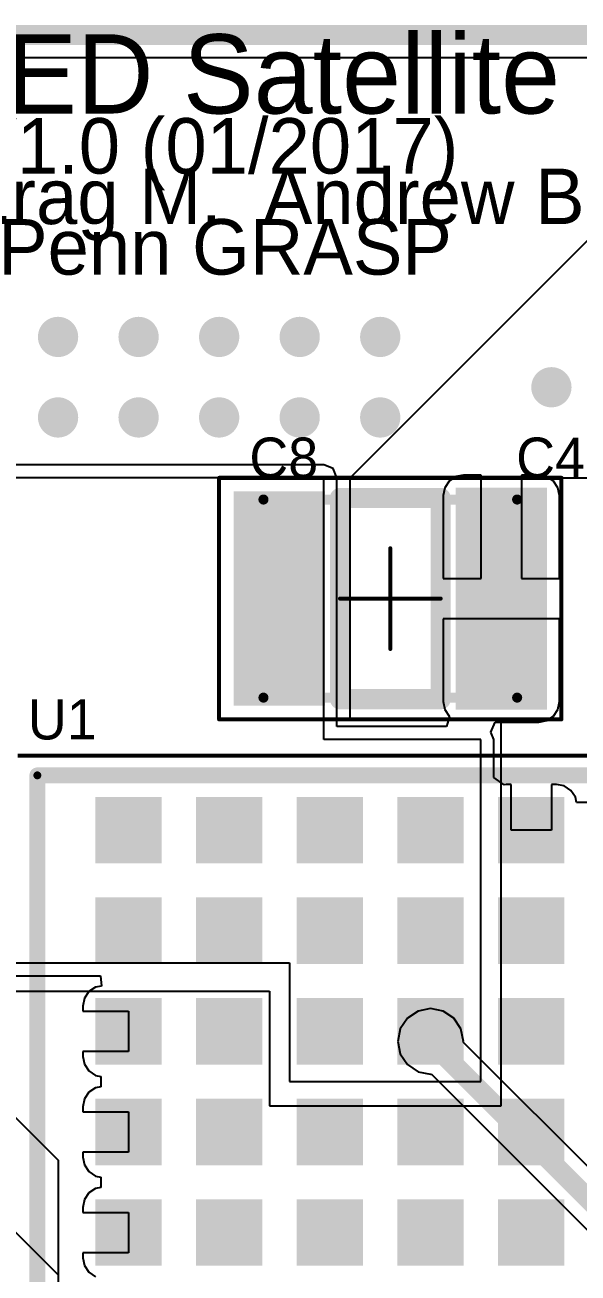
# Model space of a CAD drawing. Header units: millimetres. Extents: x 2.97 to 4.22, y 2.56 to 3.79.
# Drawn here: x 3.594 to 3.868, y 3.175 to 3.795 of the extents above; entities that cross this region are included whole.
import ezdxf

# ---------------------------------------------------------------- set-up
doc = ezdxf.new("R2010")
doc.units = ezdxf.units.MM
doc.header["$MEASUREMENT"] = 0
for name, color, linetype in [('BottomLayer', 5, 'Continuous'), ('BottomSolder', 6, 'Continuous'), ('KeepOutLayer', 6, 'Continuous'), ('Mechanical13', 56, 'Continuous'), ('Mechanical15', 56, 'Continuous'), ('Mechanical2', 216, 'Continuous'), ('Mechanical3', 76, 'Continuous'), ('MultiLayer', 9, 'Continuous'), ('TopLayer', 1, 'Continuous'), ('TopOverlay', 2, 'Continuous'), ('TopPaste', 8, 'Continuous'), ('TopSolder', 216, 'Continuous'), ('ViaHoleLayer', 16, 'Continuous')]:
    doc.layers.add(name, color=color, linetype=linetype)

msp = doc.modelspace()

# ---------------------------------------------------------------- linework, layer by layer
at = {"layer": 'BottomLayer'}
for p, q in [((3.41504, 3.77878), (4.18535, 3.77878)), ((3.795, 3.30631), (3.78876, 3.30507)), ((3.80124, 3.30507), (3.795, 3.30631)), ((3.78346, 3.30154), (3.77993, 3.29624)), ((3.78876, 3.30507), (3.78346, 3.30154)), ((3.80654, 3.30154), (3.80124, 3.30507)), ((3.81007, 3.29624), (3.80654, 3.30154)), ((3.77993, 3.29624), (3.77869, 3.29)), ((3.81131, 3.29), (3.81007, 3.29624)), ((3.77869, 3.29), (3.77993, 3.28376)), ((3.81124, 3.28962), (3.81131, 3.29)), ((3.89465, 3.20622), (3.81124, 3.28962)), ((3.77993, 3.28376), (3.78346, 3.27846)), ((3.78346, 3.27846), (3.78876, 3.27493)), ((3.78876, 3.27493), (3.795, 3.27369)), ((3.795, 3.27369), (3.79538, 3.27376)), ((3.79538, 3.27376), (3.88207, 3.18707))]:
    msp.add_line(p, q, dxfattribs=at)
for points, const_width in [([(3.605, 3.64, 1), (3.615, 3.64, 1)], 0.01), ([(3.645, 3.64, 1), (3.655, 3.64, 1)], 0.01), ([(3.685, 3.64, 1), (3.695, 3.64, 1)], 0.01), ([(3.725, 3.64, 1), (3.735, 3.64, 1)], 0.01), ([(3.765, 3.64, 1), (3.775, 3.64, 1)], 0.01), ([(3.85, 3.615, 1), (3.86, 3.615, 1)], 0.01), ([(3.605, 3.6, 1), (3.615, 3.6, 1)], 0.01), ([(3.645, 3.6, 1), (3.655, 3.6, 1)], 0.01), ([(3.685, 3.6, 1), (3.695, 3.6, 1)], 0.01), ([(3.725, 3.6, 1), (3.735, 3.6, 1)], 0.01), ([(3.765, 3.6, 1), (3.775, 3.6, 1)], 0.01), ([(3.82512, 3.51, 1), (3.83512, 3.51, 1)], 0.01), ([(3.84, 3.395, 1), (3.85, 3.395, 1)], 0.01), ([(3.84, 3.345, 1), (3.85, 3.345, 1)], 0.01), ([(3.64, 3.295, 1), (3.65, 3.295, 1)], 0.01), ([(3.69, 3.295, 1), (3.7, 3.295, 1)], 0.01), ([(3.79, 3.29, 1), (3.8, 3.29, 1)], 0.01), ([(3.84, 3.295, 1), (3.85, 3.295, 1)], 0.01), ([(3.7925, 3.29, 1), (3.7975, 3.29, 1)], 0.005), ([(3.64, 3.245, 1), (3.65, 3.245, 1)], 0.01), ([(3.69, 3.245, 1), (3.7, 3.245, 1)], 0.01), ([(3.74, 3.245, 1), (3.75, 3.245, 1)], 0.01), ([(3.79, 3.245, 1), (3.8, 3.245, 1)], 0.01), ([(3.64, 3.195, 1), (3.65, 3.195, 1)], 0.01), ([(3.69, 3.195, 1), (3.7, 3.195, 1)], 0.01), ([(3.74, 3.195, 1), (3.75, 3.195, 1)], 0.01), ([(3.79, 3.195, 1), (3.8, 3.195, 1)], 0.01), ([(3.84, 3.195, 1), (3.85, 3.195, 1)], 0.01)]:
    msp.add_lwpolyline(points, format="xyb", close=True, dxfattribs=dict(at, const_width=const_width))
at = {"layer": 'BottomLayer', "const_width": 0.01}
msp.add_lwpolyline([(3.795, 3.29), (3.89, 3.195)], dxfattribs=at)
at = {"layer": 'BottomSolder', "const_width": 0.006}
for points in [[(3.607, 3.64, 1), (3.613, 3.64, 1)], [(3.647, 3.64, 1), (3.653, 3.64, 1)], [(3.687, 3.64, 1), (3.693, 3.64, 1)], [(3.727, 3.64, 1), (3.733, 3.64, 1)], [(3.767, 3.64, 1), (3.773, 3.64, 1)], [(3.852, 3.615, 1), (3.858, 3.615, 1)], [(3.607, 3.6, 1), (3.613, 3.6, 1)], [(3.647, 3.6, 1), (3.653, 3.6, 1)], [(3.687, 3.6, 1), (3.693, 3.6, 1)], [(3.727, 3.6, 1), (3.733, 3.6, 1)], [(3.767, 3.6, 1), (3.773, 3.6, 1)], [(3.82712, 3.51, 1), (3.83312, 3.51, 1)], [(3.842, 3.395, 1), (3.848, 3.395, 1)], [(3.842, 3.345, 1), (3.848, 3.345, 1)], [(3.642, 3.295, 1), (3.648, 3.295, 1)], [(3.692, 3.295, 1), (3.698, 3.295, 1)], [(3.842, 3.295, 1), (3.848, 3.295, 1)], [(3.792, 3.29, 1), (3.798, 3.29, 1)], [(3.642, 3.245, 1), (3.648, 3.245, 1)], [(3.692, 3.245, 1), (3.698, 3.245, 1)], [(3.742, 3.245, 1), (3.748, 3.245, 1)], [(3.792, 3.245, 1), (3.798, 3.245, 1)], [(3.642, 3.195, 1), (3.648, 3.195, 1)], [(3.692, 3.195, 1), (3.698, 3.195, 1)], [(3.742, 3.195, 1), (3.748, 3.195, 1)], [(3.792, 3.195, 1), (3.798, 3.195, 1)], [(3.842, 3.195, 1), (3.848, 3.195, 1)]]:
    msp.add_lwpolyline(points, format="xyb", close=True, dxfattribs=at)
at = {"layer": 'KeepOutLayer', "const_width": 0.01}
msp.add_lwpolyline([(3.305, 3.79), (4.19, 3.79)], dxfattribs=at)
at = {"layer": 'Mechanical13', "const_width": 0.00394}
for points in [[(3.59972, 3.06783), (3.59972, 3.42217)], [(3.59972, 3.42217), (4.19028, 3.42217)]]:
    msp.add_lwpolyline(points, dxfattribs=at)
at = {"layer": 'Mechanical13', "const_width": 0.00197}
msp.add_lwpolyline([(3.59874, 3.42217, 1), (3.60071, 3.42217, 1)], format="xyb", close=True, dxfattribs=at)
msp.add_lwpolyline([(3.59874, 3.42217, 1), (3.60071, 3.42217, 1)], format="xyb", close=True, dxfattribs=at)
at = {"layer": 'Mechanical15', "const_width": 0.00197}
msp.add_lwpolyline([(3.58988, 3.43201), (4.20012, 3.43201)], dxfattribs=at)
at = {"layer": 'Mechanical2', "const_width": 0.002}
for points in [[(3.69, 3.57), (3.86, 3.57)], [(3.69, 3.45), (3.69, 3.57)], [(3.86, 3.45), (3.86, 3.57)], [(3.775, 3.485), (3.775, 3.535)], [(3.75, 3.51), (3.8, 3.51)], [(3.69, 3.45), (3.86, 3.45)]]:
    msp.add_lwpolyline(points, dxfattribs=at)
at = {"layer": 'Mechanical2', "const_width": 0.001}
for points in [[(3.6895, 3.57, 1), (3.6905, 3.57, 1)], [(3.6895, 3.57, 1), (3.6905, 3.57, 1)], [(3.8595, 3.57, 1), (3.8605, 3.57, 1)], [(3.8595, 3.57, 1), (3.8605, 3.57, 1)], [(3.7745, 3.535, 1), (3.7755, 3.535, 1)], [(3.7495, 3.51, 1), (3.7505, 3.51, 1)], [(3.7995, 3.51, 1), (3.8005, 3.51, 1)], [(3.7745, 3.485, 1), (3.7755, 3.485, 1)], [(3.6895, 3.45, 1), (3.6905, 3.45, 1)], [(3.6895, 3.45, 1), (3.6905, 3.45, 1)], [(3.8595, 3.45, 1), (3.8605, 3.45, 1)], [(3.8595, 3.45, 1), (3.8605, 3.45, 1)]]:
    msp.add_lwpolyline(points, format="xyb", close=True, dxfattribs=at)
at = {"layer": 'Mechanical3', "const_width": 0.005}
for points in [[(3.71201, 3.55921), (3.83799, 3.55921)], [(3.71201, 3.46079), (3.71201, 3.55921)], [(3.83799, 3.46079), (3.83799, 3.55921)], [(3.71201, 3.46079), (3.83799, 3.46079)]]:
    msp.add_lwpolyline(points, dxfattribs=at)
at = {"layer": 'Mechanical3', "const_width": 0.0025}
for points in [[(3.71076, 3.55921, 1), (3.71326, 3.55921, 1)], [(3.71076, 3.55921, 1), (3.71326, 3.55921, 1)], [(3.83674, 3.55921, 1), (3.83924, 3.55921, 1)], [(3.83674, 3.55921, 1), (3.83924, 3.55921, 1)], [(3.71076, 3.46079, 1), (3.71326, 3.46079, 1)], [(3.71076, 3.46079, 1), (3.71326, 3.46079, 1)], [(3.83674, 3.46079, 1), (3.83924, 3.46079, 1)], [(3.83674, 3.46079, 1), (3.83924, 3.46079, 1)]]:
    msp.add_lwpolyline(points, format="xyb", close=True, dxfattribs=at)
at = {"layer": 'MultiLayer', "const_width": 0.01}
for points in [[(3.605, 3.64, 1), (3.615, 3.64, 1)], [(3.645, 3.64, 1), (3.655, 3.64, 1)], [(3.685, 3.64, 1), (3.695, 3.64, 1)], [(3.725, 3.64, 1), (3.735, 3.64, 1)], [(3.765, 3.64, 1), (3.775, 3.64, 1)], [(3.85, 3.615, 1), (3.86, 3.615, 1)], [(3.605, 3.6, 1), (3.615, 3.6, 1)], [(3.645, 3.6, 1), (3.655, 3.6, 1)], [(3.685, 3.6, 1), (3.695, 3.6, 1)], [(3.725, 3.6, 1), (3.735, 3.6, 1)], [(3.765, 3.6, 1), (3.775, 3.6, 1)], [(3.82512, 3.51, 1), (3.83512, 3.51, 1)], [(3.84, 3.395, 1), (3.85, 3.395, 1)], [(3.84, 3.345, 1), (3.85, 3.345, 1)], [(3.64, 3.295, 1), (3.65, 3.295, 1)], [(3.69, 3.295, 1), (3.7, 3.295, 1)], [(3.79, 3.29, 1), (3.8, 3.29, 1)], [(3.84, 3.295, 1), (3.85, 3.295, 1)], [(3.64, 3.245, 1), (3.65, 3.245, 1)], [(3.69, 3.245, 1), (3.7, 3.245, 1)], [(3.74, 3.245, 1), (3.75, 3.245, 1)], [(3.79, 3.245, 1), (3.8, 3.245, 1)], [(3.64, 3.195, 1), (3.65, 3.195, 1)], [(3.69, 3.195, 1), (3.7, 3.195, 1)], [(3.74, 3.195, 1), (3.75, 3.195, 1)], [(3.79, 3.195, 1), (3.8, 3.195, 1)], [(3.84, 3.195, 1), (3.85, 3.195, 1)]]:
    msp.add_lwpolyline(points, format="xyb", close=True, dxfattribs=at)
at = {"layer": 'TopLayer'}
for p, q in [((3.41504, 3.77878), (4.18535, 3.77878)), ((3.92, 3.735), (3.755, 3.57)), ((3.742, 3.57649), (3.415, 3.57649)), ((3.74659, 3.57459), (3.742, 3.57649)), ((3.74849, 3.57), (3.74659, 3.57459)), ((3.742, 3.57), (3.415, 3.57)), ((3.742, 3.44), (3.742, 3.57)), ((3.74849, 3.44649), (3.74849, 3.57)), ((3.755, 3.57), (3.92, 3.57)), ((3.755, 3.45), (3.755, 3.57)), ((3.755, 3.57), (3.92, 3.57)), ((3.80421, 3.56839), (3.802, 3.56508)), ((3.80752, 3.5706), (3.80421, 3.56839)), ((3.81142, 3.57138), (3.80752, 3.5706)), ((3.82012, 3.57138), (3.81142, 3.57138)), ((3.82012, 3.52), (3.82012, 3.57138)), ((3.84882, 3.57138), (3.84012, 3.57138)), ((3.84012, 3.57138), (3.84012, 3.52)), ((3.85272, 3.5706), (3.84882, 3.57138)), ((3.85603, 3.56839), (3.85272, 3.5706)), ((3.85824, 3.56508), (3.85603, 3.56839)), ((3.802, 3.56508), (3.80122, 3.56118)), ((3.80122, 3.56118), (3.80122, 3.52)), ((3.85901, 3.56118), (3.85824, 3.56508)), ((3.85901, 3.52), (3.85901, 3.56118)), ((3.80122, 3.52), (3.82012, 3.52)), ((3.84012, 3.52), (3.85901, 3.52)), ((3.83012, 3.5), (3.80122, 3.5)), ((3.80122, 3.5), (3.80122, 3.45882)), ((3.85901, 3.5), (3.83012, 3.5)), ((3.85901, 3.45882), (3.85901, 3.5)), ((3.80122, 3.45882), (3.802, 3.45492)), ((3.802, 3.45492), (3.80421, 3.45161)), ((3.85603, 3.45161), (3.85824, 3.45492)), ((3.85824, 3.45492), (3.85901, 3.45882)), ((3.83, 3.45), (3.755, 3.45)), ((3.80438, 3.45149), (3.80286, 3.44649)), ((3.80421, 3.45161), (3.80438, 3.45149)), ((3.82499, 3.44362), (3.82709, 3.44862)), ((3.82709, 3.44862), (3.84882, 3.44862)), ((3.83, 3.258), (3.83, 3.45)), ((3.84882, 3.44862), (3.85272, 3.4494)), ((3.85272, 3.4494), (3.85603, 3.45161)), ((3.80286, 3.44649), (3.74849, 3.44649)), ((3.82649, 3.44), (3.82499, 3.44362)), ((3.82, 3.44), (3.742, 3.44)), ((3.82, 3.27), (3.82, 3.44)), ((3.82649, 3.42107), (3.82649, 3.44)), ((3.83149, 3.4175), (3.82649, 3.42107)), ((3.8325, 3.4177), (3.83149, 3.4175)), ((3.835, 3.4177), (3.8325, 3.4177)), ((3.835, 3.395), (3.835, 3.4177)), ((3.8575, 3.4177), (3.855, 3.4177)), ((3.855, 3.4177), (3.855, 3.395)), ((3.8614, 3.41692), (3.8575, 3.4177)), ((3.86471, 3.41471), (3.8614, 3.41692)), ((3.86692, 3.4114), (3.86471, 3.41471)), ((3.86745, 3.40873), (3.86692, 3.4114)), ((3.87255, 3.40873), (3.86745, 3.40873)), ((3.855, 3.395), (3.835, 3.395)), ((3.481, 3.36), (3.61, 3.231)), ((3.537, 3.329), (3.725, 3.329)), ((3.725, 3.329), (3.725, 3.27)), ((3.57377, 3.32251), (3.63105, 3.32251)), ((3.63105, 3.32251), (3.63154, 3.31751)), ((3.585, 3.315), (3.715, 3.315)), ((3.62308, 3.3114), (3.6223, 3.3075)), ((3.62529, 3.31471), (3.62308, 3.3114)), ((3.6286, 3.31692), (3.62529, 3.31471)), ((3.63154, 3.31751), (3.6286, 3.31692)), ((3.715, 3.315), (3.715, 3.258)), ((3.6223, 3.3075), (3.6223, 3.305)), ((3.6223, 3.305), (3.645, 3.305)), ((3.645, 3.305), (3.645, 3.285)), ((3.645, 3.285), (3.6223, 3.285)), ((3.6223, 3.285), (3.6223, 3.2825)), ((3.6223, 3.2825), (3.62308, 3.2786)), ((3.62308, 3.2786), (3.62529, 3.27529)), ((3.62529, 3.27529), (3.6286, 3.27308)), ((3.61, 3.174), (3.514, 3.27)), ((3.6286, 3.27308), (3.63127, 3.27255)), ((3.63127, 3.27255), (3.63127, 3.26745)), ((3.725, 3.27), (3.82, 3.27)), ((3.62529, 3.26471), (3.62308, 3.2614)), ((3.6286, 3.26692), (3.62529, 3.26471)), ((3.63127, 3.26745), (3.6286, 3.26692)), ((3.62308, 3.2614), (3.6223, 3.2575)), ((3.6223, 3.2575), (3.6223, 3.255)), ((3.715, 3.258), (3.83, 3.258)), ((3.6223, 3.255), (3.645, 3.255)), ((3.645, 3.255), (3.645, 3.235)), ((3.61, 3.231), (3.61, 3.147)), ((3.645, 3.235), (3.6223, 3.235)), ((3.6223, 3.235), (3.6223, 3.2325)), ((3.6223, 3.2325), (3.62308, 3.2286)), ((3.62308, 3.2286), (3.62529, 3.22529)), ((3.62529, 3.22529), (3.6286, 3.22308)), ((3.6286, 3.22308), (3.63127, 3.22255)), ((3.63127, 3.22255), (3.63127, 3.21745)), ((3.62529, 3.21471), (3.62308, 3.2114)), ((3.6286, 3.21692), (3.62529, 3.21471)), ((3.63127, 3.21745), (3.6286, 3.21692)), ((3.62308, 3.2114), (3.6223, 3.2075)), ((3.6223, 3.2075), (3.6223, 3.205)), ((3.6223, 3.205), (3.645, 3.205)), ((3.645, 3.205), (3.645, 3.185)), ((3.645, 3.185), (3.6223, 3.185)), ((3.6223, 3.185), (3.6223, 3.1825)), ((3.6223, 3.1825), (3.62308, 3.1786)), ((3.62308, 3.1786), (3.62529, 3.17529)), ((3.62529, 3.17529), (3.6286, 3.17308))]:
    msp.add_line(p, q, dxfattribs=at)
at = {"layer": 'TopLayer', "const_width": 0.01}
for points in [[(3.605, 3.64, 1), (3.615, 3.64, 1)], [(3.645, 3.64, 1), (3.655, 3.64, 1)], [(3.685, 3.64, 1), (3.695, 3.64, 1)], [(3.725, 3.64, 1), (3.735, 3.64, 1)], [(3.765, 3.64, 1), (3.775, 3.64, 1)], [(3.85, 3.615, 1), (3.86, 3.615, 1)], [(3.605, 3.6, 1), (3.615, 3.6, 1)], [(3.645, 3.6, 1), (3.655, 3.6, 1)], [(3.685, 3.6, 1), (3.695, 3.6, 1)], [(3.725, 3.6, 1), (3.735, 3.6, 1)], [(3.765, 3.6, 1), (3.775, 3.6, 1)], [(3.82512, 3.51, 1), (3.83512, 3.51, 1)], [(3.84, 3.395, 1), (3.85, 3.395, 1)], [(3.84, 3.345, 1), (3.85, 3.345, 1)], [(3.64, 3.295, 1), (3.65, 3.295, 1)], [(3.69, 3.295, 1), (3.7, 3.295, 1)], [(3.79, 3.29, 1), (3.8, 3.29, 1)], [(3.84, 3.295, 1), (3.85, 3.295, 1)], [(3.64, 3.245, 1), (3.65, 3.245, 1)], [(3.69, 3.245, 1), (3.7, 3.245, 1)], [(3.74, 3.245, 1), (3.75, 3.245, 1)], [(3.79, 3.245, 1), (3.8, 3.245, 1)], [(3.64, 3.195, 1), (3.65, 3.195, 1)], [(3.69, 3.195, 1), (3.7, 3.195, 1)], [(3.74, 3.195, 1), (3.75, 3.195, 1)], [(3.79, 3.195, 1), (3.8, 3.195, 1)], [(3.84, 3.195, 1), (3.85, 3.195, 1)]]:
    msp.add_lwpolyline(points, format="xyb", close=True, dxfattribs=at)
at = {"layer": 'TopLayer'}
for points in [[(3.84882, 3.56118), (3.81142, 3.56118), (3.84882, 3.45882), (3.81142, 3.45882)], [(3.73858, 3.55921), (3.70118, 3.55921), (3.73858, 3.46079), (3.70118, 3.46079)], [(3.6575, 3.3825), (3.6575, 3.4075), (3.6325, 3.3825), (3.6325, 3.4075)], [(3.7075, 3.3825), (3.7075, 3.4075), (3.6825, 3.3825), (3.6825, 3.4075)], [(3.7575, 3.3825), (3.7575, 3.4075), (3.7325, 3.3825), (3.7325, 3.4075)], [(3.8075, 3.3825), (3.8075, 3.4075), (3.7825, 3.3825), (3.7825, 3.4075)], [(3.8575, 3.3825), (3.8575, 3.4075), (3.8325, 3.3825), (3.8325, 3.4075)], [(3.6575, 3.3325), (3.6575, 3.3575), (3.6325, 3.3325), (3.6325, 3.3575)], [(3.7075, 3.3325), (3.7075, 3.3575), (3.6825, 3.3325), (3.6825, 3.3575)], [(3.7575, 3.3325), (3.7575, 3.3575), (3.7325, 3.3325), (3.7325, 3.3575)], [(3.8075, 3.3325), (3.8075, 3.3575), (3.7825, 3.3325), (3.7825, 3.3575)], [(3.8575, 3.3325), (3.8575, 3.3575), (3.8325, 3.3325), (3.8325, 3.3575)], [(3.6575, 3.2825), (3.6575, 3.3075), (3.6325, 3.2825), (3.6325, 3.3075)], [(3.7075, 3.2825), (3.7075, 3.3075), (3.6825, 3.2825), (3.6825, 3.3075)], [(3.7575, 3.2825), (3.7575, 3.3075), (3.7325, 3.2825), (3.7325, 3.3075)], [(3.8075, 3.2825), (3.8075, 3.3075), (3.7825, 3.2825), (3.7825, 3.3075)], [(3.8575, 3.2825), (3.8575, 3.3075), (3.8325, 3.2825), (3.8325, 3.3075)], [(3.6575, 3.2325), (3.6575, 3.2575), (3.6325, 3.2325), (3.6325, 3.2575)], [(3.7075, 3.2325), (3.7075, 3.2575), (3.6825, 3.2325), (3.6825, 3.2575)], [(3.7575, 3.2325), (3.7575, 3.2575), (3.7325, 3.2325), (3.7325, 3.2575)], [(3.8075, 3.2325), (3.8075, 3.2575), (3.7825, 3.2325), (3.7825, 3.2575)], [(3.8575, 3.2325), (3.8575, 3.2575), (3.8325, 3.2325), (3.8325, 3.2575)], [(3.6575, 3.1825), (3.6575, 3.2075), (3.6325, 3.1825), (3.6325, 3.2075)], [(3.7075, 3.1825), (3.7075, 3.2075), (3.6825, 3.1825), (3.6825, 3.2075)], [(3.7575, 3.1825), (3.7575, 3.2075), (3.7325, 3.1825), (3.7325, 3.2075)], [(3.8075, 3.1825), (3.8075, 3.2075), (3.7825, 3.1825), (3.7825, 3.2075)], [(3.8575, 3.1825), (3.8575, 3.2075), (3.8325, 3.1825), (3.8325, 3.2075)]]:
    msp.add_solid(points, dxfattribs=at)
at = {"layer": 'TopOverlay'}
for points, const_width in [([(3.75, 3.46), (3.75, 3.56)], 0.01), ([(3.75, 3.56), (3.8, 3.56)], 0.01), ([(3.8, 3.46), (3.8, 3.56)], 0.01), ([(3.75, 3.46), (3.8, 3.46)], 0.01), ([(3.59972, 3.06783), (3.59972, 3.42217)], 0.00787), ([(3.59972, 3.42217), (4.19028, 3.42217)], 0.00787)]:
    msp.add_lwpolyline(points, dxfattribs=dict(at, const_width=const_width))
for points, const_width in [([(3.7475, 3.56, 1), (3.7525, 3.56, 1)], 0.005), ([(3.7475, 3.56, 1), (3.7525, 3.56, 1)], 0.005), ([(3.7975, 3.56, 1), (3.8025, 3.56, 1)], 0.005), ([(3.7975, 3.56, 1), (3.8025, 3.56, 1)], 0.005), ([(3.7475, 3.46, 1), (3.7525, 3.46, 1)], 0.005), ([(3.7475, 3.46, 1), (3.7525, 3.46, 1)], 0.005), ([(3.7975, 3.46, 1), (3.8025, 3.46, 1)], 0.005), ([(3.7975, 3.46, 1), (3.8025, 3.46, 1)], 0.005), ([(3.59776, 3.42217, 1), (3.60169, 3.42217, 1)], 0.00394), ([(3.59776, 3.42217, 1), (3.60169, 3.42217, 1)], 0.00394)]:
    msp.add_lwpolyline(points, format="xyb", close=True, dxfattribs=dict(at, const_width=const_width))
at = {"layer": 'TopPaste'}
for points in [[(3.84882, 3.56118), (3.81142, 3.56118), (3.84882, 3.45882), (3.81142, 3.45882)], [(3.73858, 3.55921), (3.70118, 3.55921), (3.73858, 3.46079), (3.70118, 3.46079)], [(3.6575, 3.3825), (3.6575, 3.4075), (3.6325, 3.3825), (3.6325, 3.4075)], [(3.7075, 3.3825), (3.7075, 3.4075), (3.6825, 3.3825), (3.6825, 3.4075)], [(3.7575, 3.3825), (3.7575, 3.4075), (3.7325, 3.3825), (3.7325, 3.4075)], [(3.8075, 3.3825), (3.8075, 3.4075), (3.7825, 3.3825), (3.7825, 3.4075)], [(3.8575, 3.3825), (3.8575, 3.4075), (3.8325, 3.3825), (3.8325, 3.4075)], [(3.6575, 3.3325), (3.6575, 3.3575), (3.6325, 3.3325), (3.6325, 3.3575)], [(3.7075, 3.3325), (3.7075, 3.3575), (3.6825, 3.3325), (3.6825, 3.3575)], [(3.7575, 3.3325), (3.7575, 3.3575), (3.7325, 3.3325), (3.7325, 3.3575)], [(3.8075, 3.3325), (3.8075, 3.3575), (3.7825, 3.3325), (3.7825, 3.3575)], [(3.8575, 3.3325), (3.8575, 3.3575), (3.8325, 3.3325), (3.8325, 3.3575)], [(3.6575, 3.2825), (3.6575, 3.3075), (3.6325, 3.2825), (3.6325, 3.3075)], [(3.7075, 3.2825), (3.7075, 3.3075), (3.6825, 3.2825), (3.6825, 3.3075)], [(3.7575, 3.2825), (3.7575, 3.3075), (3.7325, 3.2825), (3.7325, 3.3075)], [(3.8075, 3.2825), (3.8075, 3.3075), (3.7825, 3.2825), (3.7825, 3.3075)], [(3.8575, 3.2825), (3.8575, 3.3075), (3.8325, 3.2825), (3.8325, 3.3075)], [(3.6575, 3.2325), (3.6575, 3.2575), (3.6325, 3.2325), (3.6325, 3.2575)], [(3.7075, 3.2325), (3.7075, 3.2575), (3.6825, 3.2325), (3.6825, 3.2575)], [(3.7575, 3.2325), (3.7575, 3.2575), (3.7325, 3.2325), (3.7325, 3.2575)], [(3.8075, 3.2325), (3.8075, 3.2575), (3.7825, 3.2325), (3.7825, 3.2575)], [(3.8575, 3.2325), (3.8575, 3.2575), (3.8325, 3.2325), (3.8325, 3.2575)], [(3.6575, 3.1825), (3.6575, 3.2075), (3.6325, 3.1825), (3.6325, 3.2075)], [(3.7075, 3.1825), (3.7075, 3.2075), (3.6825, 3.1825), (3.6825, 3.2075)], [(3.7575, 3.1825), (3.7575, 3.2075), (3.7325, 3.1825), (3.7325, 3.2075)], [(3.8075, 3.1825), (3.8075, 3.2075), (3.7825, 3.1825), (3.7825, 3.2075)], [(3.8575, 3.1825), (3.8575, 3.2075), (3.8325, 3.1825), (3.8325, 3.2075)]]:
    msp.add_solid(points, dxfattribs=at)
at = {"layer": 'TopSolder', "const_width": 0.006}
for points in [[(3.607, 3.64, 1), (3.613, 3.64, 1)], [(3.647, 3.64, 1), (3.653, 3.64, 1)], [(3.687, 3.64, 1), (3.693, 3.64, 1)], [(3.727, 3.64, 1), (3.733, 3.64, 1)], [(3.767, 3.64, 1), (3.773, 3.64, 1)], [(3.852, 3.615, 1), (3.858, 3.615, 1)], [(3.607, 3.6, 1), (3.613, 3.6, 1)], [(3.647, 3.6, 1), (3.653, 3.6, 1)], [(3.687, 3.6, 1), (3.693, 3.6, 1)], [(3.727, 3.6, 1), (3.733, 3.6, 1)], [(3.767, 3.6, 1), (3.773, 3.6, 1)], [(3.82712, 3.51, 1), (3.83312, 3.51, 1)], [(3.842, 3.395, 1), (3.848, 3.395, 1)], [(3.842, 3.345, 1), (3.848, 3.345, 1)], [(3.642, 3.295, 1), (3.648, 3.295, 1)], [(3.692, 3.295, 1), (3.698, 3.295, 1)], [(3.842, 3.295, 1), (3.848, 3.295, 1)], [(3.792, 3.29, 1), (3.798, 3.29, 1)], [(3.642, 3.245, 1), (3.648, 3.245, 1)], [(3.692, 3.245, 1), (3.698, 3.245, 1)], [(3.742, 3.245, 1), (3.748, 3.245, 1)], [(3.792, 3.245, 1), (3.798, 3.245, 1)], [(3.642, 3.195, 1), (3.648, 3.195, 1)], [(3.692, 3.195, 1), (3.698, 3.195, 1)], [(3.742, 3.195, 1), (3.748, 3.195, 1)], [(3.792, 3.195, 1), (3.798, 3.195, 1)], [(3.842, 3.195, 1), (3.848, 3.195, 1)]]:
    msp.add_lwpolyline(points, format="xyb", close=True, dxfattribs=at)
at = {"layer": 'TopSolder'}
for points in [[(3.74258, 3.56321), (3.69718, 3.56321), (3.74258, 3.45679), (3.69718, 3.45679)], [(3.85282, 3.56518), (3.80742, 3.56518), (3.85282, 3.45482), (3.80742, 3.45482)], [(3.6615, 3.3785), (3.6615, 3.4115), (3.6285, 3.3785), (3.6285, 3.4115)], [(3.7115, 3.3785), (3.7115, 3.4115), (3.6785, 3.3785), (3.6785, 3.4115)], [(3.7615, 3.3785), (3.7615, 3.4115), (3.7285, 3.3785), (3.7285, 3.4115)], [(3.8115, 3.3785), (3.8115, 3.4115), (3.7785, 3.3785), (3.7785, 3.4115)], [(3.8615, 3.3785), (3.8615, 3.4115), (3.8285, 3.3785), (3.8285, 3.4115)], [(3.6615, 3.3285), (3.6615, 3.3615), (3.6285, 3.3285), (3.6285, 3.3615)], [(3.7115, 3.3285), (3.7115, 3.3615), (3.6785, 3.3285), (3.6785, 3.3615)], [(3.7615, 3.3285), (3.7615, 3.3615), (3.7285, 3.3285), (3.7285, 3.3615)], [(3.8115, 3.3285), (3.8115, 3.3615), (3.7785, 3.3285), (3.7785, 3.3615)], [(3.8615, 3.3285), (3.8615, 3.3615), (3.8285, 3.3285), (3.8285, 3.3615)], [(3.6615, 3.2785), (3.6615, 3.3115), (3.6285, 3.2785), (3.6285, 3.3115)], [(3.7115, 3.2785), (3.7115, 3.3115), (3.6785, 3.2785), (3.6785, 3.3115)], [(3.7615, 3.2785), (3.7615, 3.3115), (3.7285, 3.2785), (3.7285, 3.3115)], [(3.8115, 3.2785), (3.8115, 3.3115), (3.7785, 3.2785), (3.7785, 3.3115)], [(3.8615, 3.2785), (3.8615, 3.3115), (3.8285, 3.2785), (3.8285, 3.3115)], [(3.6615, 3.2285), (3.6615, 3.2615), (3.6285, 3.2285), (3.6285, 3.2615)], [(3.7115, 3.2285), (3.7115, 3.2615), (3.6785, 3.2285), (3.6785, 3.2615)], [(3.7615, 3.2285), (3.7615, 3.2615), (3.7285, 3.2285), (3.7285, 3.2615)], [(3.8115, 3.2285), (3.8115, 3.2615), (3.7785, 3.2285), (3.7785, 3.2615)], [(3.8615, 3.2285), (3.8615, 3.2615), (3.8285, 3.2285), (3.8285, 3.2615)], [(3.6615, 3.1785), (3.6615, 3.2115), (3.6285, 3.1785), (3.6285, 3.2115)], [(3.7115, 3.1785), (3.7115, 3.2115), (3.6785, 3.1785), (3.6785, 3.2115)], [(3.7615, 3.1785), (3.7615, 3.2115), (3.7285, 3.1785), (3.7285, 3.2115)], [(3.8115, 3.1785), (3.8115, 3.2115), (3.7785, 3.1785), (3.7785, 3.2115)], [(3.8615, 3.1785), (3.8615, 3.2115), (3.8285, 3.1785), (3.8285, 3.2115)]]:
    msp.add_solid(points, dxfattribs=at)
at = {"layer": 'ViaHoleLayer', "const_width": 0.005}
for points in [[(3.6075, 3.64, 1), (3.6125, 3.64, 1)], [(3.6475, 3.64, 1), (3.6525, 3.64, 1)], [(3.6875, 3.64, 1), (3.6925, 3.64, 1)], [(3.7275, 3.64, 1), (3.7325, 3.64, 1)], [(3.7675, 3.64, 1), (3.7725, 3.64, 1)], [(3.8525, 3.615, 1), (3.8575, 3.615, 1)], [(3.6075, 3.6, 1), (3.6125, 3.6, 1)], [(3.6475, 3.6, 1), (3.6525, 3.6, 1)], [(3.6875, 3.6, 1), (3.6925, 3.6, 1)], [(3.7275, 3.6, 1), (3.7325, 3.6, 1)], [(3.7675, 3.6, 1), (3.7725, 3.6, 1)], [(3.82762, 3.51, 1), (3.83262, 3.51, 1)], [(3.8425, 3.395, 1), (3.8475, 3.395, 1)], [(3.8425, 3.345, 1), (3.8475, 3.345, 1)], [(3.6425, 3.295, 1), (3.6475, 3.295, 1)], [(3.6925, 3.295, 1), (3.6975, 3.295, 1)], [(3.8425, 3.295, 1), (3.8475, 3.295, 1)], [(3.7925, 3.29, 1), (3.7975, 3.29, 1)], [(3.6425, 3.245, 1), (3.6475, 3.245, 1)], [(3.6925, 3.245, 1), (3.6975, 3.245, 1)], [(3.7425, 3.245, 1), (3.7475, 3.245, 1)], [(3.7925, 3.245, 1), (3.7975, 3.245, 1)], [(3.6425, 3.195, 1), (3.6475, 3.195, 1)], [(3.6925, 3.195, 1), (3.6975, 3.195, 1)], [(3.7425, 3.195, 1), (3.7475, 3.195, 1)], [(3.7925, 3.195, 1), (3.7975, 3.195, 1)], [(3.8425, 3.195, 1), (3.8475, 3.195, 1)]]:
    msp.add_lwpolyline(points, format="xyb", close=True, dxfattribs=at)

# ---------------------------------------------------------------- texts
at = {"layer": 'TopOverlay'}
for s, height, p in [('LED Satellite', 0.0393701, (3.555, 3.751)), ('V1.0 (01/2017)', 0.0275591, (3.56499, 3.72115)), ('Anurag M.  Andrew B.', 0.0275591, (3.52123, 3.69606)), (' Penn GRASP', 0.0275591, (3.57, 3.67097)), ('C8', 0.02, (3.705, 3.57)), ('C4', 0.02, (3.8375, 3.57)), ('U1', 0.02, (3.595, 3.44))]:
    msp.add_text(s, height=height, dxfattribs=at).set_placement(p)

doc.saveas('drawing.dxf')
